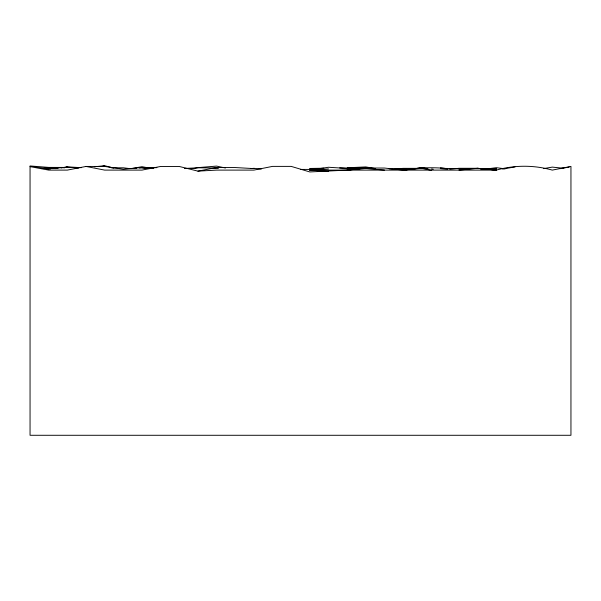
<?xml version="1.0" encoding="UTF-8"?>
<svg xmlns="http://www.w3.org/2000/svg" width="601" height="601" viewBox="0 0 601 601"><rect width="100%" height="100%" fill="white"/><g stroke="black" fill="none" stroke-linecap="round" stroke-linejoin="round"><path stroke-width="0.9" d="M63.804 167.957L67.357 166.86L81.345 167.671M102.884 166.131L104.657 165.718L113.536 168.04M193.477 168.581L197.917 167.634L216.57 166.094L225.45 168.002M149.957 168.603L141.964 167.469L123.31 169.212L104.657 166.439L86.003 166.439L67.357 170.106L48.704 170.106L30.05 166.62L48.704 168.708L67.357 167.176L78.543 168.017M86.003 166.439L104.657 170.106L141.964 170.106L160.61 166.469L179.263 166.469L197.917 171.135L216.57 167.551L235.216 167.551L253.87 168.603M131.303 168.648L141.964 166.702L149.063 168.002M560.29 168.663L569.177 167.048M61.137 167.942L67.357 166.86M502.564 169.046L514.997 166.935M543.417 168.626L552.296 167.108L563.49 168.265M328.477 171.54L309.823 170.106L328.477 167.258L347.13 168.438L365.784 167.799L374.175 168.618M134.857 168.588L136.63 168.355M139.297 168.002L156.884 167.649M41.597 168.611L48.704 167.687L55.81 168.611M484.797 169.189L496.343 167.694L505.223 168.843M359.563 168.573L361.344 168.348M364.003 168.017L371.996 168.573M427.957 168.573L421.737 167.799L403.083 170.106L384.43 168.04L365.784 168.04L347.13 170.106L309.823 171.946L291.177 166.387L272.523 166.387L253.87 170.106L216.57 170.106L197.917 171.135M43.107 168.618L48.704 167.972L58.027 168.43M421.737 167.964L403.083 170.106L421.737 168.295L431.503 170.361M195.115 168.423L184.86 168.333M94.402 166.778L104.657 165.718M449.713 169.204L459.036 168.295L477.69 168.295L496.343 170.106A103.612 103.612 0 0 1 552.296 170.106L570.95 166.424L570.95 435.282L30.05 435.282L30.05 165.959L48.704 167.401L64.555 167.431M459.036 170.106L477.69 168.31L496.343 170.106L309.823 170.106L316.351 169.527M251.075 168.581L253.87 168.31L261.33 169.031M394.692 169.136L403.083 168.348L420.805 168.348M347.13 170.106L365.784 168.438L384.43 170.106M214.7 167.957L218.433 168.002M46.833 168.941L50.567 168.964M309.823 170.106L328.477 168.926M347.13 168.926L365.784 167.799M184.86 168.558L197.917 167.799L218.343 168.017M351.57 168.603L347.13 167.777L365.784 166.928L375.55 168.596M459.036 169.114L477.69 168.348L496.343 170.106M309.823 169.414L320.085 169.106M309.823 168.445L323.811 168.227M111.185 167.799L123.31 167.799L130.417 168.678M144.758 168.137L153.15 168.137M440.39 168.363L461.838 168.618M480.492 168.611L496.343 168.611M46.833 168.813L48.704 168.813M309.823 168.851L320.085 168.851M389.095 168.828L410.543 169.339M480.492 168.949L496.343 168.949M300.5 169.414L316.351 169.414M144.758 168.197L153.15 168.37M440.39 168.611L447.85 169.212M440.39 167.995L445.987 168.603M431.503 169.009L433.283 169.227M347.13 167.777L353.343 168.55M141.964 167.649L144.623 168.002M421.737 167.784L425.29 168.528M339.67 167.927A179.744 179.744 0 0 1 346.199 168.115M417.056 168.348A167.762 167.762 0 0 1 420.798 168.07M422.668 167.972A167.762 167.762 0 0 1 445.071 168.348"/></g></svg>
